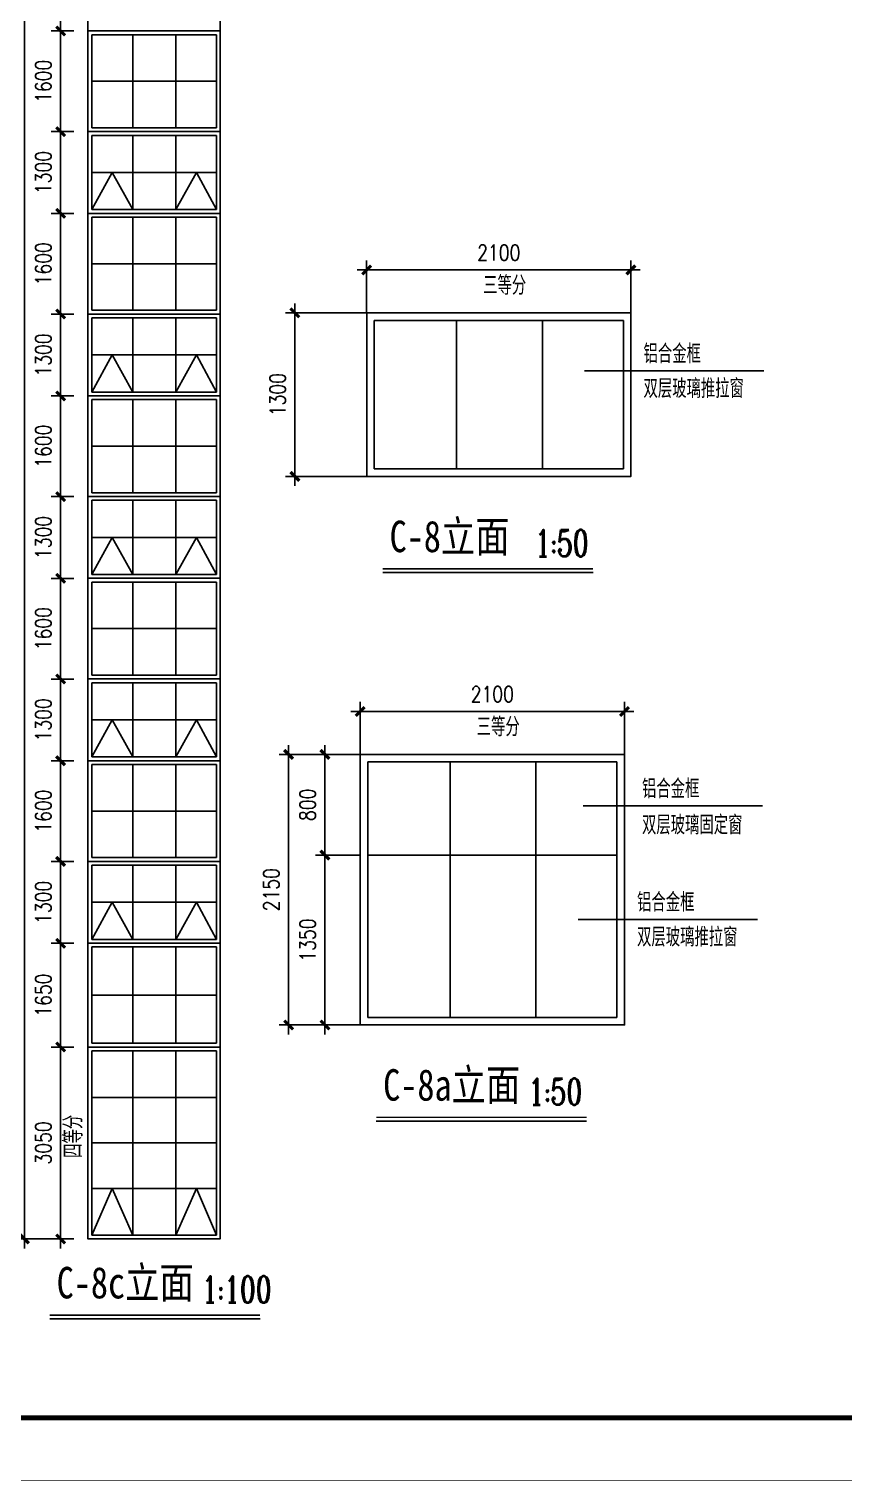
# Model space of a CAD drawing. Extents: x -357449 to -117302, y 127569 to 244935.
# Drawn here: x -337319 to -330843, y 127569 to 139107 of the extents above; entities that cross this region are included whole.
import ezdxf

# ---------------------------------------------------------------- set-up
doc = ezdxf.new("R2010")
doc.units = 0
doc.header["$MEASUREMENT"] = 0
doc.layers.get('0').update_dxf_attribs({"linetype": 'CONTINUOUS'})
doc.layers.get('DEFPOINTS').update_dxf_attribs({"linetype": 'CONTINUOUS'})
for name, color, linetype in [('JAJU', 8, 'CONTINUOUS'), ('PD42', 11, 'CONTINUOUS'), ('PUB_TEXT', 7, 'CONTINUOUS'), ('WIN', 4, 'CONTINUOUS'), ('WINDOWS', 4, 'CONTINUOUS'), ('阳台', 4, 'CONTINUOUS')]:
    doc.layers.add(name, color=color, linetype=linetype)
doc.styles.add('_HZTXT', font='txt.shx', dxfattribs={"bigfont": 'fs.shx'})
doc.styles.add('CHINA', font='SimSun.ttf', dxfattribs={"width": 0.85, "height": 150})
doc.styles.add('DIM_FONT', font='SIMPLEX.shx', dxfattribs={"width": 0.8})
doc.styles.add('ROMAND', font='romanc.shx', dxfattribs={"bigfont": 'bigfont.shx'})
doc.dimstyles.get("Standard").update_dxf_attribs({"dimtxt": 375, "dimasz": 1, "dimexe": 150, "dimexo": 0, "dimgap": 200, "dimtad": 1, "dimdec": 0, "dimzin": 0, "dimdsep": 46, "dimtxsty": 'DIM_FONT', "dimblk1": '_DIMX', "dimblk2": '_DIMX', "dimsah": 1, "dimcen": 200, "dimclrd": 256, "dimclre": 256, "dimclrt": 4, "dimadec": 0, "dimazin": 0, "dimtfac": 1, "dimtdec": 0, "dimtix": 1, "dimtmove": 2, "dimatfit": 3, "dimldrblk": '_DIMX', "dimfxl": 0, "dimtolj": 1, "dimtzin": 0, "dimarcsym": 0})

# ---------------------------------------------------------------- blocks, each defined once
blk = doc.blocks.new('_DIMX')
blk.add_line((-150, 0), (150, 0))
at = {"const_width": 50}
blk.add_lwpolyline([(-70, -70), (70, 70)], dxfattribs=at)
blk = doc.blocks.new('*D1475')
at = {"linetype": 'ByBlock'}
for p, q in [((-332270, 143113), (-332625, 143113)), ((-332550, 143113), (-332550, 142314)), ((-332270, 142313), (-332625, 142313))]:
    blk.add_line(p, q, dxfattribs=at)
at = {"layer": 'DEFPOINTS', "color": 0, "linetype": 'ByBlock'}
for p in [(-332270, 143113), (-332550, 142313), (-332270, 142313)]:
    blk.add_point(p, dxfattribs=at)
at = {"linetype": 'ByBlock', "xscale": 0.5, "yscale": 0.5, "zscale": 0.5}
for p, rotation in [((-332550, 143113), 90), ((-332550, 142313), 270)]:
    blk.add_blockref('_DIMX', p, dxfattribs=dict(at, rotation=rotation))
at = {"color": 4, "linetype": 'ByBlock', "insert": (-332688, 142713), "char_height": 125, "attachment_point": 5, "rotation": 90, "style": 'DIM_FONT'}
blk.add_mtext('\\A1;800', dxfattribs=at)
blk = doc.blocks.new('*D1474')
at = {"linetype": 'ByBlock'}
for p, q in [((-332270, 143113), (-332914, 143113)), ((-332839, 143113), (-332839, 140964)), ((-332270, 140963), (-332914, 140963))]:
    blk.add_line(p, q, dxfattribs=at)
at = {"layer": 'DEFPOINTS', "color": 0, "linetype": 'ByBlock'}
for p in [(-332270, 143113), (-332839, 140963), (-332270, 140963)]:
    blk.add_point(p, dxfattribs=at)
at = {"linetype": 'ByBlock', "xscale": 0.5, "yscale": 0.5, "zscale": 0.5}
for p, rotation in [((-332839, 143113), 90), ((-332839, 140963), 270)]:
    blk.add_blockref('_DIMX', p, dxfattribs=dict(at, rotation=rotation))
at = {"color": 4, "linetype": 'ByBlock', "insert": (-332977, 142038), "char_height": 125, "attachment_point": 5, "rotation": 90, "style": 'DIM_FONT'}
blk.add_mtext('\\A1;2150', dxfattribs=at)
blk = doc.blocks.new('*D1473')
at = {"linetype": 'ByBlock'}
for p, q in [((-332270, 142313), (-332625, 142313)), ((-332550, 140964), (-332550, 142313)), ((-332270, 140963), (-332625, 140963))]:
    blk.add_line(p, q, dxfattribs=at)
at = {"layer": 'DEFPOINTS', "color": 0, "linetype": 'ByBlock'}
for p in [(-332550, 142313), (-332270, 142313), (-332270, 140963)]:
    blk.add_point(p, dxfattribs=at)
at = {"linetype": 'ByBlock', "xscale": 0.5, "yscale": 0.5, "zscale": 0.5}
for p, rotation in [((-332550, 142313), 90), ((-332550, 140963), 270)]:
    blk.add_blockref('_DIMX', p, dxfattribs=dict(at, rotation=rotation))
at = {"color": 4, "linetype": 'ByBlock', "insert": (-332688, 141638), "char_height": 125, "attachment_point": 5, "rotation": 90, "style": 'DIM_FONT'}
blk.add_mtext('\\A1;1350', dxfattribs=at)
blk = doc.blocks.new('*D1477')
at = {"linetype": 'ByBlock'}
for p, q in [((-332270, 143113), (-332270, 143530)), ((-332269, 143455), (-330170, 143455)), ((-330170, 143113), (-330170, 143530))]:
    blk.add_line(p, q, dxfattribs=at)
at = {"layer": 'DEFPOINTS', "color": 0, "linetype": 'ByBlock'}
for p in [(-330170, 143455), (-332270, 143113), (-330170, 143113)]:
    blk.add_point(p, dxfattribs=at)
at = {"linetype": 'ByBlock', "xscale": 0.5, "yscale": 0.5, "zscale": 0.5, "rotation": 180}
blk.add_blockref('_DIMX', (-332270, 143455), dxfattribs=at)
at = {"linetype": 'ByBlock', "xscale": 0.5, "yscale": 0.5, "zscale": 0.5}
blk.add_blockref('_DIMX', (-330170, 143455), dxfattribs=at)
at = {"color": 4, "linetype": 'ByBlock', "insert": (-331220, 143592), "char_height": 125, "attachment_point": 5, "style": 'DIM_FONT'}
blk.add_mtext('\\A1;2100', dxfattribs=at)
blk = doc.blocks.new('*D1476')
at = {"linetype": 'ByBlock'}
for p, q in [((-335490, 132492), (-335670, 132492)), ((-335595, 132492), (-335595, 131843)), ((-335490, 131842), (-335670, 131842))]:
    blk.add_line(p, q, dxfattribs=at)
at = {"layer": 'DEFPOINTS', "color": 0, "linetype": 'ByBlock'}
for p in [(-335490, 132492), (-335595, 131842), (-335490, 131842)]:
    blk.add_point(p, dxfattribs=at)
at = {"linetype": 'ByBlock', "xscale": 0.5, "yscale": 0.5, "zscale": 0.5}
for p, rotation in [((-335595, 132492), 90), ((-335595, 131842), 270)]:
    blk.add_blockref('_DIMX', p, dxfattribs=dict(at, rotation=rotation))
at = {"color": 4, "linetype": 'ByBlock', "insert": (-335733, 132167), "char_height": 125, "attachment_point": 5, "rotation": 90, "style": 'DIM_FONT'}
blk.add_mtext('\\A1;1300', dxfattribs=at)
blk = doc.blocks.new('*D1478')
at = {"linetype": 'ByBlock'}
for p, q in [((-335490, 131017), (-335670, 131017)), ((-335595, 129493), (-335595, 131017)), ((-335490, 129492), (-335670, 129492))]:
    blk.add_line(p, q, dxfattribs=at)
at = {"layer": 'DEFPOINTS', "color": 0, "linetype": 'ByBlock'}
for p in [(-335595, 131017), (-335490, 131017), (-335490, 129492)]:
    blk.add_point(p, dxfattribs=at)
at = {"linetype": 'ByBlock', "xscale": 0.5, "yscale": 0.5, "zscale": 0.5}
for p, rotation in [((-335595, 131017), 90), ((-335595, 129492), 270)]:
    blk.add_blockref('_DIMX', p, dxfattribs=dict(at, rotation=rotation))
at = {"color": 4, "linetype": 'ByBlock', "insert": (-335733, 130255), "char_height": 125, "attachment_point": 5, "rotation": 90, "style": 'DIM_FONT'}
blk.add_mtext('\\A1;3050', dxfattribs=at)
blk = doc.blocks.new('*D1479')
at = {"linetype": 'ByBlock'}
for p, q in [((-335490, 131842), (-335670, 131842)), ((-335595, 131018), (-335595, 131842)), ((-335490, 131017), (-335670, 131017))]:
    blk.add_line(p, q, dxfattribs=at)
at = {"layer": 'DEFPOINTS', "color": 0, "linetype": 'ByBlock'}
for p in [(-335595, 131842), (-335490, 131842), (-335490, 131017)]:
    blk.add_point(p, dxfattribs=at)
at = {"linetype": 'ByBlock', "xscale": 0.5, "yscale": 0.5, "zscale": 0.5}
for p, rotation in [((-335595, 131842), 90), ((-335595, 131017), 270)]:
    blk.add_blockref('_DIMX', p, dxfattribs=dict(at, rotation=rotation))
at = {"color": 4, "linetype": 'ByBlock', "insert": (-335733, 131430), "char_height": 125, "attachment_point": 5, "rotation": 90, "style": 'DIM_FONT'}
blk.add_mtext('\\A1;1650', dxfattribs=at)
blk = doc.blocks.new('*D1480')
at = {"linetype": 'ByBlock'}
for p, q in [((-335490, 133292), (-335670, 133292)), ((-335595, 132493), (-335595, 133292)), ((-335490, 132492), (-335670, 132492))]:
    blk.add_line(p, q, dxfattribs=at)
at = {"layer": 'DEFPOINTS', "color": 0, "linetype": 'ByBlock'}
for p in [(-335595, 133292), (-335490, 133292), (-335490, 132492)]:
    blk.add_point(p, dxfattribs=at)
at = {"linetype": 'ByBlock', "xscale": 0.5, "yscale": 0.5, "zscale": 0.5}
for p, rotation in [((-335595, 133292), 90), ((-335595, 132492), 270)]:
    blk.add_blockref('_DIMX', p, dxfattribs=dict(at, rotation=rotation))
at = {"color": 4, "linetype": 'ByBlock', "insert": (-335733, 132892), "char_height": 125, "attachment_point": 5, "rotation": 90, "style": 'DIM_FONT'}
blk.add_mtext('\\A1;1600', dxfattribs=at)
blk = doc.blocks.new('*D1482')
at = {"linetype": 'ByBlock'}
for p, q in [((-335490, 134742), (-335670, 134742)), ((-335595, 133943), (-335595, 134742)), ((-335490, 133942), (-335670, 133942))]:
    blk.add_line(p, q, dxfattribs=at)
at = {"layer": 'DEFPOINTS', "color": 0, "linetype": 'ByBlock'}
for p in [(-335595, 134742), (-335490, 134742), (-335490, 133942)]:
    blk.add_point(p, dxfattribs=at)
at = {"linetype": 'ByBlock', "xscale": 0.5, "yscale": 0.5, "zscale": 0.5}
for p, rotation in [((-335595, 134742), 90), ((-335595, 133942), 270)]:
    blk.add_blockref('_DIMX', p, dxfattribs=dict(at, rotation=rotation))
at = {"color": 4, "linetype": 'ByBlock', "insert": (-335733, 134342), "char_height": 125, "attachment_point": 5, "rotation": 90, "style": 'DIM_FONT'}
blk.add_mtext('\\A1;1600', dxfattribs=at)
blk = doc.blocks.new('*D1481')
at = {"linetype": 'ByBlock'}
for p, q in [((-335490, 133942), (-335670, 133942)), ((-335595, 133942), (-335595, 133293)), ((-335490, 133292), (-335670, 133292))]:
    blk.add_line(p, q, dxfattribs=at)
at = {"layer": 'DEFPOINTS', "color": 0, "linetype": 'ByBlock'}
for p in [(-335490, 133942), (-335595, 133292), (-335490, 133292)]:
    blk.add_point(p, dxfattribs=at)
at = {"linetype": 'ByBlock', "xscale": 0.5, "yscale": 0.5, "zscale": 0.5}
for p, rotation in [((-335595, 133942), 90), ((-335595, 133292), 270)]:
    blk.add_blockref('_DIMX', p, dxfattribs=dict(at, rotation=rotation))
at = {"color": 4, "linetype": 'ByBlock', "insert": (-335733, 133617), "char_height": 125, "attachment_point": 5, "rotation": 90, "style": 'DIM_FONT'}
blk.add_mtext('\\A1;1300', dxfattribs=at)
blk = doc.blocks.new('*D1484')
at = {"linetype": 'ByBlock'}
for p, q in [((-335490, 136192), (-335670, 136192)), ((-335595, 135393), (-335595, 136192)), ((-335490, 135392), (-335670, 135392))]:
    blk.add_line(p, q, dxfattribs=at)
at = {"layer": 'DEFPOINTS', "color": 0, "linetype": 'ByBlock'}
for p in [(-335595, 136192), (-335490, 136192), (-335490, 135392)]:
    blk.add_point(p, dxfattribs=at)
at = {"linetype": 'ByBlock', "xscale": 0.5, "yscale": 0.5, "zscale": 0.5}
for p, rotation in [((-335595, 136192), 90), ((-335595, 135392), 270)]:
    blk.add_blockref('_DIMX', p, dxfattribs=dict(at, rotation=rotation))
at = {"color": 4, "linetype": 'ByBlock', "insert": (-335733, 135792), "char_height": 125, "attachment_point": 5, "rotation": 90, "style": 'DIM_FONT'}
blk.add_mtext('\\A1;1600', dxfattribs=at)
blk = doc.blocks.new('*D1483')
at = {"linetype": 'ByBlock'}
for p, q in [((-335490, 135392), (-335670, 135392)), ((-335595, 135392), (-335595, 134743)), ((-335490, 134742), (-335670, 134742))]:
    blk.add_line(p, q, dxfattribs=at)
at = {"layer": 'DEFPOINTS', "color": 0, "linetype": 'ByBlock'}
for p in [(-335490, 135392), (-335595, 134742), (-335490, 134742)]:
    blk.add_point(p, dxfattribs=at)
at = {"linetype": 'ByBlock', "xscale": 0.5, "yscale": 0.5, "zscale": 0.5}
for p, rotation in [((-335595, 135392), 90), ((-335595, 134742), 270)]:
    blk.add_blockref('_DIMX', p, dxfattribs=dict(at, rotation=rotation))
at = {"color": 4, "linetype": 'ByBlock', "insert": (-335733, 135067), "char_height": 125, "attachment_point": 5, "rotation": 90, "style": 'DIM_FONT'}
blk.add_mtext('\\A1;1300', dxfattribs=at)
blk = doc.blocks.new('*D1486')
at = {"linetype": 'ByBlock'}
for p, q in [((-335490, 137642), (-335670, 137642)), ((-335595, 136843), (-335595, 137642)), ((-335490, 136842), (-335670, 136842))]:
    blk.add_line(p, q, dxfattribs=at)
at = {"layer": 'DEFPOINTS', "color": 0, "linetype": 'ByBlock'}
for p in [(-335595, 137642), (-335490, 137642), (-335490, 136842)]:
    blk.add_point(p, dxfattribs=at)
at = {"linetype": 'ByBlock', "xscale": 0.5, "yscale": 0.5, "zscale": 0.5}
for p, rotation in [((-335595, 137642), 90), ((-335595, 136842), 270)]:
    blk.add_blockref('_DIMX', p, dxfattribs=dict(at, rotation=rotation))
at = {"color": 4, "linetype": 'ByBlock', "insert": (-335733, 137242), "char_height": 125, "attachment_point": 5, "rotation": 90, "style": 'DIM_FONT'}
blk.add_mtext('\\A1;1600', dxfattribs=at)
blk = doc.blocks.new('*D1485')
at = {"linetype": 'ByBlock'}
for p, q in [((-335490, 136842), (-335670, 136842)), ((-335595, 136842), (-335595, 136193)), ((-335490, 136192), (-335670, 136192))]:
    blk.add_line(p, q, dxfattribs=at)
at = {"layer": 'DEFPOINTS', "color": 0, "linetype": 'ByBlock'}
for p in [(-335490, 136842), (-335595, 136192), (-335490, 136192)]:
    blk.add_point(p, dxfattribs=at)
at = {"linetype": 'ByBlock', "xscale": 0.5, "yscale": 0.5, "zscale": 0.5}
for p, rotation in [((-335595, 136842), 90), ((-335595, 136192), 270)]:
    blk.add_blockref('_DIMX', p, dxfattribs=dict(at, rotation=rotation))
at = {"color": 4, "linetype": 'ByBlock', "insert": (-335733, 136517), "char_height": 125, "attachment_point": 5, "rotation": 90, "style": 'DIM_FONT'}
blk.add_mtext('\\A1;1300', dxfattribs=at)
blk = doc.blocks.new('*D1488')
at = {"linetype": 'ByBlock'}
for p, q in [((-335490, 139092), (-335670, 139092)), ((-335595, 138293), (-335595, 139092)), ((-335490, 138292), (-335670, 138292))]:
    blk.add_line(p, q, dxfattribs=at)
at = {"layer": 'DEFPOINTS', "color": 0, "linetype": 'ByBlock'}
for p in [(-335595, 139092), (-335490, 139092), (-335490, 138292)]:
    blk.add_point(p, dxfattribs=at)
at = {"linetype": 'ByBlock', "xscale": 0.5, "yscale": 0.5, "zscale": 0.5}
for p, rotation in [((-335595, 139092), 90), ((-335595, 138292), 270)]:
    blk.add_blockref('_DIMX', p, dxfattribs=dict(at, rotation=rotation))
at = {"color": 4, "linetype": 'ByBlock', "insert": (-335733, 138692), "char_height": 125, "attachment_point": 5, "rotation": 90, "style": 'DIM_FONT'}
blk.add_mtext('\\A1;1600', dxfattribs=at)
blk = doc.blocks.new('*D1487')
at = {"linetype": 'ByBlock'}
for p, q in [((-335490, 138292), (-335670, 138292)), ((-335595, 138292), (-335595, 137643)), ((-335490, 137642), (-335670, 137642))]:
    blk.add_line(p, q, dxfattribs=at)
at = {"layer": 'DEFPOINTS', "color": 0, "linetype": 'ByBlock'}
for p in [(-335490, 138292), (-335595, 137642), (-335490, 137642)]:
    blk.add_point(p, dxfattribs=at)
at = {"linetype": 'ByBlock', "xscale": 0.5, "yscale": 0.5, "zscale": 0.5}
for p, rotation in [((-335595, 138292), 90), ((-335595, 137642), 270)]:
    blk.add_blockref('_DIMX', p, dxfattribs=dict(at, rotation=rotation))
at = {"color": 4, "linetype": 'ByBlock', "insert": (-335733, 137967), "char_height": 125, "attachment_point": 5, "rotation": 90, "style": 'DIM_FONT'}
blk.add_mtext('\\A1;1300', dxfattribs=at)
blk = doc.blocks.new('*D1489')
at = {"linetype": 'ByBlock'}
for p, q in [((-335490, 139742), (-335670, 139742)), ((-335595, 139742), (-335595, 139093)), ((-335490, 139092), (-335670, 139092))]:
    blk.add_line(p, q, dxfattribs=at)
at = {"layer": 'DEFPOINTS', "color": 0, "linetype": 'ByBlock'}
for p in [(-335490, 139742), (-335595, 139092), (-335490, 139092)]:
    blk.add_point(p, dxfattribs=at)
at = {"linetype": 'ByBlock', "xscale": 0.5, "yscale": 0.5, "zscale": 0.5}
for p, rotation in [((-335595, 139742), 90), ((-335595, 139092), 270)]:
    blk.add_blockref('_DIMX', p, dxfattribs=dict(at, rotation=rotation))
at = {"color": 4, "linetype": 'ByBlock', "insert": (-335733, 139417), "char_height": 125, "attachment_point": 5, "rotation": 90, "style": 'DIM_FONT'}
blk.add_mtext('\\A1;1300', dxfattribs=at)
blk = doc.blocks.new('*D1500')
at = {"linetype": 'ByBlock'}
for p, q in [((-335490, 147417), (-335958, 147417)), ((-335883, 129493), (-335883, 147417)), ((-335490, 129492), (-335958, 129492))]:
    blk.add_line(p, q, dxfattribs=at)
at = {"layer": 'DEFPOINTS', "color": 0, "linetype": 'ByBlock'}
for p in [(-335883, 147417), (-335490, 147417), (-335490, 129492)]:
    blk.add_point(p, dxfattribs=at)
at = {"linetype": 'ByBlock', "xscale": 0.5, "yscale": 0.5, "zscale": 0.5}
for p, rotation in [((-335883, 147417), 90), ((-335883, 129492), 270)]:
    blk.add_blockref('_DIMX', p, dxfattribs=dict(at, rotation=rotation))
at = {"color": 4, "linetype": 'ByBlock', "insert": (-336021, 138455), "char_height": 125, "attachment_point": 5, "rotation": 90, "style": 'DIM_FONT'}
blk.add_mtext('\\A1;35850', dxfattribs=at)
blk = doc.blocks.new('*D1501')
at = {"linetype": 'ByBlock'}
for p, q in [((-300479, 136852), (-301124, 136852)), ((-301049, 136851), (-301049, 135552)), ((-300479, 135552), (-301124, 135552))]:
    blk.add_line(p, q, dxfattribs=at)
at = {"layer": 'DEFPOINTS', "color": 0, "linetype": 'ByBlock'}
for p in [(-300479, 136852), (-301049, 135552), (-300479, 135552)]:
    blk.add_point(p, dxfattribs=at)
at = {"linetype": 'ByBlock', "xscale": 0.5, "yscale": 0.5, "zscale": 0.5}
for p, rotation in [((-301049, 136852), 90), ((-301049, 135552), 270)]:
    blk.add_blockref('_DIMX', p, dxfattribs=dict(at, rotation=rotation))
at = {"color": 4, "linetype": 'ByBlock', "insert": (-301186, 136202), "char_height": 125, "attachment_point": 5, "rotation": 90, "style": 'DIM_FONT'}
blk.add_mtext('\\A1;1300', dxfattribs=at)
blk = doc.blocks.new('*D1502')
at = {"linetype": 'ByBlock'}
for p, q in [((-300286, 142192), (-300286, 142608)), ((-300285, 142533), (-298186, 142533)), ((-298186, 142192), (-298186, 142608))]:
    blk.add_line(p, q, dxfattribs=at)
at = {"layer": 'DEFPOINTS', "color": 0, "linetype": 'ByBlock'}
for p in [(-298186, 142533), (-300286, 142192), (-298186, 142192)]:
    blk.add_point(p, dxfattribs=at)
at = {"linetype": 'ByBlock', "xscale": 0.5, "yscale": 0.5, "zscale": 0.5, "rotation": 180}
blk.add_blockref('_DIMX', (-300286, 142533), dxfattribs=at)
at = {"linetype": 'ByBlock', "xscale": 0.5, "yscale": 0.5, "zscale": 0.5}
blk.add_blockref('_DIMX', (-298186, 142533), dxfattribs=at)
at = {"color": 4, "linetype": 'ByBlock', "insert": (-299236, 142671), "char_height": 125, "attachment_point": 5, "style": 'DIM_FONT'}
blk.add_mtext('\\A1;2100', dxfattribs=at)

msp = doc.modelspace()

# ---------------------------------------------------------------- linework, layer by layer
for points, const_width in [([(-309303.31, 157270.75), (-351353.31, 157270.75), (-351353.31, 127570.75), (-309303.31, 127570.75)], 4), ([(-350103.31, 128070.75), (-350103.31, 156770.75), (-309803.31, 156770.75), (-309803.31, 128070.75)], 40)]:
    msp.add_lwpolyline(points, close=True, dxfattribs=dict(const_width=const_width))
at = {"layer": 'JAJU', "color": 8}
for points in [[(-334085.73, 136289.97, 0, 20, 0), (-334185.73, 136289.97, 0, 0, 0), (-334385.73, 136289.97, 0, 0, 0)], [(-333746.75, 136289.97, 0, 20, 0), (-333646.75, 136289.97, 0, 0, 0), (-333446.75, 136289.97, 0, 0, 0)], [(-333319.35, 136289.97, 0, 20, 0), (-333419.35, 136289.97, 0, 0, 0), (-333619.35, 136289.97, 0, 0, 0)], [(-333080.37, 136289.97, 0, 20, 0), (-332980.37, 136289.97, 0, 0, 0), (-332780.37, 136289.97, 0, 0, 0)], [(-334136.91, 131930.86, 0, 20, 0), (-334236.91, 131930.86, 0, 0, 0), (-334436.91, 131930.86, 0, 0, 0)], [(-333797.93, 131930.86, 0, 20, 0), (-333697.93, 131930.86, 0, 0, 0), (-333497.93, 131930.86, 0, 0, 0)], [(-333370.53, 131930.86, 0, 20, 0), (-333470.53, 131930.86, 0, 0, 0), (-333670.53, 131930.86, 0, 0, 0)], [(-333131.55, 131930.86, 0, 20, 0), (-333031.55, 131930.86, 0, 0, 0), (-332831.55, 131930.86, 0, 0, 0)]]:
    msp.add_lwpolyline(points, format="xyseb", dxfattribs=at)
at = {"layer": 'PD42'}
for p, q in [((-336820.32, 139062.48), (-335830.32, 139062.48)), ((-336820.32, 139062.48), (-336820.32, 138322.48)), ((-336493.34, 138322.48), (-336493.34, 139062.48)), ((-336152.29, 138322.48), (-336152.29, 139062.48)), ((-335830.32, 139062.48), (-335830.32, 138322.48)), ((-335830.32, 138692.48), (-336820.32, 138692.48)), ((-335830.32, 138322.48), (-336820.32, 138322.48)), ((-335830.32, 138262.48), (-336820.32, 138262.48)), ((-336820.32, 137672.48), (-336820.32, 138262.48)), ((-336493.34, 138262.48), (-336493.34, 137672.48)), ((-336152.29, 138262.48), (-336152.29, 137672.48)), ((-335830.32, 137672.48), (-335830.32, 138262.48)), ((-335830.32, 137967.48), (-336820.32, 137967.48)), ((-336820.32, 137672.48), (-336657.53, 137967.48)), ((-336657.53, 137967.48), (-336493.34, 137672.48)), ((-336152.29, 137672.48), (-335987.97, 137967.48)), ((-335987.97, 137967.48), (-335830.32, 137672.48)), ((-336820.32, 137672.48), (-335830.32, 137672.48)), ((-336820.32, 137612.48), (-335830.32, 137612.48)), ((-336820.32, 137612.48), (-336820.32, 136872.48)), ((-336493.34, 136872.48), (-336493.34, 137612.48)), ((-336152.29, 136872.48), (-336152.29, 137612.48)), ((-335830.32, 137612.48), (-335830.32, 136872.48)), ((-335830.32, 137242.48), (-336820.32, 137242.48)), ((-335830.32, 136872.48), (-336820.32, 136872.48)), ((-335830.32, 136812.48), (-336820.32, 136812.48)), ((-336820.32, 136222.48), (-336820.32, 136812.48)), ((-336493.34, 136812.48), (-336493.34, 136222.48)), ((-336152.29, 136812.48), (-336152.29, 136222.48)), ((-335830.32, 136222.48), (-335830.32, 136812.48)), ((-334575.46, 135611.78), (-334575.46, 136791.78)), ((-332595.46, 136791.78), (-334575.46, 136791.78)), ((-333921.52, 136791.78), (-333921.52, 135611.78)), ((-333239.41, 136791.78), (-333239.41, 135611.78)), ((-332595.46, 135611.78), (-332595.46, 136791.78)), ((-335830.32, 136517.48), (-336820.32, 136517.48)), ((-336820.32, 136222.48), (-336657.53, 136517.48)), ((-336657.53, 136517.48), (-336493.34, 136222.48)), ((-336152.29, 136222.48), (-335987.97, 136517.48)), ((-335987.97, 136517.48), (-335830.32, 136222.48)), ((-336820.32, 136222.48), (-335830.32, 136222.48)), ((-336820.32, 136162.48), (-335830.32, 136162.48)), ((-336820.32, 136162.48), (-336820.32, 135422.48)), ((-336493.34, 135422.48), (-336493.34, 136162.48)), ((-336152.29, 135422.48), (-336152.29, 136162.48)), ((-335830.32, 136162.48), (-335830.32, 135422.48)), ((-335830.32, 135792.48), (-336820.32, 135792.48)), ((-334575.46, 135611.78), (-332595.46, 135611.78)), ((-335830.32, 135422.48), (-336820.32, 135422.48)), ((-335830.32, 135362.48), (-336820.32, 135362.48)), ((-336820.32, 134772.48), (-336820.32, 135362.48)), ((-336493.34, 135362.48), (-336493.34, 134772.48)), ((-336152.29, 135362.48), (-336152.29, 134772.48)), ((-335830.32, 134772.48), (-335830.32, 135362.48)), ((-335830.32, 135067.48), (-336820.32, 135067.48)), ((-336820.32, 134772.48), (-336657.53, 135067.48)), ((-336657.53, 135067.48), (-336493.34, 134772.48)), ((-336152.29, 134772.48), (-335987.97, 135067.48)), ((-335987.97, 135067.48), (-335830.32, 134772.48)), ((-336820.32, 134772.48), (-335830.32, 134772.48)), ((-336820.32, 134712.48), (-335830.32, 134712.48)), ((-336820.32, 134712.48), (-336820.32, 133972.48)), ((-336493.34, 133972.48), (-336493.34, 134712.48)), ((-336152.29, 133972.48), (-336152.29, 134712.48)), ((-335830.32, 134712.48), (-335830.32, 133972.48)), ((-335830.32, 134342.48), (-336820.32, 134342.48)), ((-335830.32, 133972.48), (-336820.32, 133972.48)), ((-335830.32, 133912.48), (-336820.32, 133912.48)), ((-336820.32, 133322.48), (-336820.32, 133912.48)), ((-336493.34, 133912.48), (-336493.34, 133322.48)), ((-336152.29, 133912.48), (-336152.29, 133322.48)), ((-335830.32, 133322.48), (-335830.32, 133912.48)), ((-335830.32, 133617.48), (-336820.32, 133617.48)), ((-336820.32, 133322.48), (-336657.53, 133617.48)), ((-336657.53, 133617.48), (-336493.34, 133322.48)), ((-336152.29, 133322.48), (-335987.97, 133617.48)), ((-335987.97, 133617.48), (-335830.32, 133322.48)), ((-336820.32, 133322.48), (-335830.32, 133322.48)), ((-334626.64, 131252.67), (-334626.64, 133282.67)), ((-332646.64, 133282.67), (-334626.64, 133282.67)), ((-333972.7, 133282.67), (-333972.7, 131252.67)), ((-333290.59, 133282.67), (-333290.59, 131252.67)), ((-332646.64, 131252.67), (-332646.64, 133282.67)), ((-336820.32, 133262.48), (-335830.32, 133262.48)), ((-336820.32, 133262.48), (-336820.32, 132522.48)), ((-336493.34, 132522.48), (-336493.34, 133262.48)), ((-336152.29, 132522.48), (-336152.29, 133262.48)), ((-335830.32, 133262.48), (-335830.32, 132522.48)), ((-335830.32, 132892.48), (-336820.32, 132892.48)), ((-335830.32, 132522.48), (-336820.32, 132522.48)), ((-332646.64, 132542.67), (-334626.64, 132542.67)), ((-336820.32, 131872.48), (-336820.32, 132462.48)), ((-335830.32, 132462.48), (-336820.32, 132462.48)), ((-336493.34, 132462.48), (-336493.34, 131872.48)), ((-336152.29, 132462.48), (-336152.29, 131872.48)), ((-335830.32, 131872.48), (-335830.32, 132462.48)), ((-335830.32, 132167.48), (-336820.32, 132167.48)), ((-336820.32, 131872.48), (-336657.53, 132167.48)), ((-336657.53, 132167.48), (-336493.34, 131872.48)), ((-336152.29, 131872.48), (-335987.97, 132167.48)), ((-335987.97, 132167.48), (-335830.32, 131872.48)), ((-336820.32, 131872.48), (-335830.32, 131872.48)), ((-336820.32, 131812.48), (-335830.32, 131812.48)), ((-336820.32, 131812.48), (-336820.32, 131047.48)), ((-336493.34, 131047.48), (-336493.34, 131812.48)), ((-336152.29, 131047.48), (-336152.29, 131812.48)), ((-335830.32, 131812.48), (-335830.32, 131047.48)), ((-335830.32, 131429.98), (-336820.32, 131429.98)), ((-334626.64, 131252.67), (-332646.64, 131252.67)), ((-335830.32, 131047.48), (-336820.32, 131047.48)), ((-335830.32, 131047.48), (-336820.32, 131047.48)), ((-335830.32, 130987.48), (-336820.32, 130987.48)), ((-336820.32, 129522.48), (-336820.32, 130987.48)), ((-336493.34, 130987.48), (-336493.34, 129522.48)), ((-336152.29, 130987.48), (-336152.29, 129522.48)), ((-335830.32, 129522.48), (-335830.32, 130987.48)), ((-335830.32, 130617.48), (-336820.32, 130617.48)), ((-335830.32, 130254.98), (-336820.32, 130254.98)), ((-335830.32, 129892.48), (-336820.32, 129892.48)), ((-336820.32, 129522.48), (-336657.53, 129892.48)), ((-336657.53, 129892.48), (-336493.34, 129522.48)), ((-336152.29, 129522.48), (-335987.97, 129892.48)), ((-335987.97, 129892.48), (-335830.32, 129522.48)), ((-336820.32, 129522.48), (-335830.32, 129522.48))]:
    msp.add_line(p, q, dxfattribs=at)
at = {"layer": 'PUB_TEXT'}
for p, q in [((-332836.89, 134787.18), (-334507.94, 134787.18)), ((-332888.07, 130428.07), (-334559.12, 130428.07)), ((-335482.75, 128856.61), (-337153.79, 128856.61))]:
    msp.add_line(p, q, dxfattribs=at)
at = {"layer": 'PUB_TEXT', "const_width": 12}
for points in [[(-332836.89, 134817.29), (-334507.94, 134817.29)], [(-332888.07, 130458.18), (-334559.12, 130458.18)], [(-335482.75, 128886.72), (-337153.79, 128886.72)]]:
    msp.add_lwpolyline(points, dxfattribs=at)
at = {"layer": 'WIN'}
for p, q in [((-331478.15, 136390.2), (-332903.63, 136390.2)), ((-331490.17, 132933.56), (-332915.65, 132933.56)), ((-331529.33, 132031.08), (-332954.81, 132031.08))]:
    msp.add_line(p, q, dxfattribs=at)
at = {"layer": 'WINDOWS'}
for p, q in [((-336850.32, 139092.48), (-336850.32, 138292.48)), ((-335800.32, 139092.48), (-335800.32, 138292.48)), ((-336850.32, 137642.48), (-336850.32, 136842.48)), ((-335800.32, 137642.48), (-335800.32, 136842.48)), ((-336850.32, 136192.48), (-336850.32, 135392.48)), ((-335800.32, 136192.48), (-335800.32, 135392.48)), ((-336850.32, 134742.48), (-336850.32, 133942.48)), ((-335800.32, 134742.48), (-335800.32, 133942.48)), ((-336850.32, 133292.48), (-336850.32, 132492.48)), ((-335800.32, 133292.48), (-335800.32, 132492.48)), ((-336850.32, 131842.48), (-336850.32, 131017.48)), ((-335800.32, 131842.48), (-335800.32, 131017.48)), ((-335800.32, 131017.48), (-336850.32, 131017.48))]:
    msp.add_line(p, q, dxfattribs=at)
at = {"layer": '阳台'}
for points in [[(-336850.32, 139092.48), (-335800.32, 139092.48), (-335800.32, 139742.48), (-336850.32, 139742.48), (-336850.32, 139092.48), (-336850.32, 139092.48)], [(-336850.32, 137642.48), (-335800.32, 137642.48), (-335800.32, 138292.48), (-336850.32, 138292.48), (-336850.32, 137642.48), (-336850.32, 137642.48)], [(-334635.46, 135551.78), (-332535.46, 135551.78), (-332535.46, 136851.78), (-334635.46, 136851.78), (-334635.46, 135551.78), (-334635.46, 135551.78)], [(-336850.32, 136192.48), (-335800.32, 136192.48), (-335800.32, 136842.48), (-336850.32, 136842.48), (-336850.32, 136192.48), (-336850.32, 136192.48)], [(-336850.32, 134742.48), (-335800.32, 134742.48), (-335800.32, 135392.48), (-336850.32, 135392.48), (-336850.32, 134742.48), (-336850.32, 134742.48)], [(-336850.32, 133292.48), (-335800.32, 133292.48), (-335800.32, 133942.48), (-336850.32, 133942.48), (-336850.32, 133292.48), (-336850.32, 133292.48)], [(-334686.64, 131192.67), (-332586.64, 131192.67), (-332586.64, 133342.67), (-334686.64, 133342.67), (-334686.64, 131192.67), (-334686.64, 131192.67)], [(-336850.32, 131842.48), (-335800.32, 131842.48), (-335800.32, 132492.48), (-336850.32, 132492.48), (-336850.32, 131842.48), (-336850.32, 131842.48)], [(-336850.32, 129492.48), (-335800.32, 129492.48), (-335800.32, 131017.48), (-336850.32, 131017.48), (-336850.32, 129492.48), (-336850.32, 129492.48)]]:
    msp.add_lwpolyline(points, dxfattribs=at)

# ---------------------------------------------------------------- texts
at = {"layer": 'PUB_TEXT'}
for s, height, style, width, p in [('三等分', 150, '_HZTXT', 0.8, (-333710.01, 136995.53)), ('铝合金框', 150, '_HZTXT', 0.8, (-332435.52, 136451.17)), ('双层玻璃推拉窗', 150, '_HZTXT', 0.8, (-332435.52, 136175.16)), ('C-8立面', 250, 'CHINA', 0.8, (-334453.49, 134950.33)), ('1:50', 210, 'ROMAND', 0.7, (-333299.91, 134916.77)), ('三等分', 150, '_HZTXT', 0.8, (-333761.19, 133486.41)), ('铝合金框', 150, '_HZTXT', 0.8, (-332447.53, 132994.53)), ('双层玻璃固定窗', 150, '_HZTXT', 0.8, (-332447.53, 132706.9)), ('铝合金框', 150, '_HZTXT', 0.8, (-332486.7, 132092.06)), ('双层玻璃推拉窗', 150, '_HZTXT', 0.8, (-332486.7, 131816.05)), ('C-8a立面', 250, 'CHINA', 0.8, (-334504.67, 130591.22)), ('1:50', 210, 'ROMAND', 0.7, (-333351.09, 130557.66)), ('C-8c立面', 250, 'CHINA', 0.8, (-337099.34, 129019.76)), ('1:100', 210, 'ROMAND', 0.7, (-335945.76, 128986.2))]:
    msp.add_text(s, height=height, dxfattribs=dict(at, style=style, width=width)).set_placement(p)
at = {"layer": 'PUB_TEXT', "style": '_HZTXT', "width": 0.8}
msp.add_text('四等分', height=150, rotation=90, dxfattribs=at).set_placement((-336892.52, 130136.49))

# ---------------------------------------------------------------- dimensions: what is measured, and where the dimension line sits
at = {"layer": 'WINDOWS'}
for base, p1, p2, override, picture, middle, set_off in [((-337355.54, 147417.48), (-336962.88, 129492.48), (-336962.88, 147417.48), {"dimscale": 0.5, "dimtxt": 250, "dimgap": 150, "dimlfac": 2, "dimblk": '_DIMX'}, '*D1500', (-337493.04, 138454.98), (-1472.42, 0)), ((-337067.54, 139092.48), (-336962.88, 139742.48), (-336962.88, 139092.48), {"dimscale": 0.5, "dimtxt": 250, "dimgap": 150, "dimlfac": 2, "dimblk": '_DIMX'}, '*D1489', (-337205.04, 139417.48), (-1472.42, 0)), ((-337067.54, 139092.48), (-336962.88, 138292.48), (-336962.88, 139092.48), {"dimscale": 0.5, "dimtxt": 250, "dimgap": 150, "dimlfac": 2, "dimblk": '_DIMX'}, '*D1488', (-337205.04, 138692.48), (-1472.42, 0)), ((-337067.54, 137642.48), (-336962.88, 138292.48), (-336962.88, 137642.48), {"dimscale": 0.5, "dimtxt": 250, "dimgap": 150, "dimlfac": 2, "dimblk": '_DIMX'}, '*D1487', (-337205.04, 137967.48), (-1472.42, 0)), ((-337067.54, 137642.48), (-336962.88, 136842.48), (-336962.88, 137642.48), {"dimscale": 0.5, "dimtxt": 250, "dimgap": 150, "dimlfac": 2, "dimblk": '_DIMX'}, '*D1486', (-337205.04, 137242.48), (-1472.42, 0)), ((-337067.54, 136192.48), (-336962.88, 136842.48), (-336962.88, 136192.48), {"dimscale": 0.5, "dimtxt": 250, "dimgap": 150, "dimlfac": 2, "dimblk": '_DIMX'}, '*D1485', (-337205.04, 136517.48), (-1472.42, 0)), ((-335205.16, 135551.78), (-334635.46, 136851.78), (-334635.46, 135551.78), {"dimscale": 0.5, "dimtxt": 250, "dimgap": 150, "dimblk": '_DIMX'}, '*D1501', (-335342.66, 136201.78), (-34156.64, 0)), ((-337067.54, 136192.48), (-336962.88, 135392.48), (-336962.88, 136192.48), {"dimscale": 0.5, "dimtxt": 250, "dimgap": 150, "dimlfac": 2, "dimblk": '_DIMX'}, '*D1484', (-337205.04, 135792.48), (-1472.42, 0)), ((-337067.54, 134742.48), (-336962.88, 135392.48), (-336962.88, 134742.48), {"dimscale": 0.5, "dimtxt": 250, "dimgap": 150, "dimlfac": 2, "dimblk": '_DIMX'}, '*D1483', (-337205.04, 135067.48), (-1472.42, 0)), ((-337067.54, 134742.48), (-336962.88, 133942.48), (-336962.88, 134742.48), {"dimscale": 0.5, "dimtxt": 250, "dimgap": 150, "dimlfac": 2, "dimblk": '_DIMX'}, '*D1482', (-337205.04, 134342.48), (-1472.42, 0)), ((-337067.54, 133292.48), (-336962.88, 133942.48), (-336962.88, 133292.48), {"dimscale": 0.5, "dimtxt": 250, "dimgap": 150, "dimlfac": 2, "dimblk": '_DIMX'}, '*D1481', (-337205.04, 133617.48), (-1472.42, 0)), ((-335256.34, 131192.67), (-334686.64, 133342.67), (-334686.64, 131192.67), {"dimscale": 0.5, "dimtxt": 250, "dimgap": 150, "dimblk": '_DIMX'}, '*D1474', (-335393.84, 132267.67), (-2416.9, -9770.55)), ((-334967.28, 132542.67), (-334686.64, 133342.67), (-334686.64, 132542.67), {"dimscale": 0.5, "dimtxt": 250, "dimgap": 150, "dimblk": '_DIMX'}, '*D1475', (-335104.78, 132942.67), (-2416.9, -9770.55)), ((-337067.54, 133292.48), (-336962.88, 132492.48), (-336962.88, 133292.48), {"dimscale": 0.5, "dimtxt": 250, "dimgap": 150, "dimlfac": 2, "dimblk": '_DIMX'}, '*D1480', (-337205.04, 132892.48), (-1472.42, 0)), ((-334967.28, 132542.67), (-334686.64, 131192.67), (-334686.64, 132542.67), {"dimscale": 0.5, "dimtxt": 250, "dimgap": 150, "dimblk": '_DIMX'}, '*D1473', (-335104.78, 131867.67), (-2416.9, -9770.55)), ((-337067.54, 131842.48), (-336962.88, 132492.48), (-336962.88, 131842.48), {"dimscale": 0.5, "dimtxt": 250, "dimgap": 150, "dimlfac": 2, "dimblk": '_DIMX'}, '*D1476', (-337205.04, 132167.48), (-1472.42, 0)), ((-337067.54, 131842.48), (-336962.88, 131017.48), (-336962.88, 131842.48), {"dimscale": 0.5, "dimtxt": 250, "dimgap": 150, "dimlfac": 2, "dimblk": '_DIMX'}, '*D1479', (-337205.04, 131429.98), (-1472.42, 0)), ((-337067.54, 131017.48), (-336962.88, 129492.48), (-336962.88, 131017.48), {"dimscale": 0.5, "dimtxt": 250, "dimgap": 150, "dimlfac": 2, "dimblk": '_DIMX'}, '*D1478', (-337205.04, 130254.98), (-1472.42, 0))]:
    dim = msp.add_linear_dim(base=base, p1=p1, p2=p2, angle=90, dimstyle='Standard', override=override, dxfattribs=at)
    dim.commit()
    dim.dimension.update_dxf_attribs({"geometry": picture, "text_midpoint": middle, "insert": set_off})
for base, p1, p2, picture, middle, set_off in [((-332535.46, 137193.16), (-334635.46, 136851.78), (-332535.46, 136851.78), '*D1502', (-333585.46, 138180.66), (-34349.9, -5339.96)), ((-332586.64, 133684.05), (-334686.64, 133342.67), (-332586.64, 133342.67), '*D1477', (-333636.64, 133821.55), (-2416.9, -9770.55))]:
    dim = msp.add_linear_dim(base=base, p1=p1, p2=p2, dimstyle='Standard', override={"dimscale": 0.5, "dimtxt": 250, "dimgap": 150, "dimblk": '_DIMX'}, dxfattribs=at)
    dim.commit()
    dim.dimension.update_dxf_attribs({"geometry": picture, "text_midpoint": middle, "insert": set_off})

doc.saveas('drawing.dxf')
